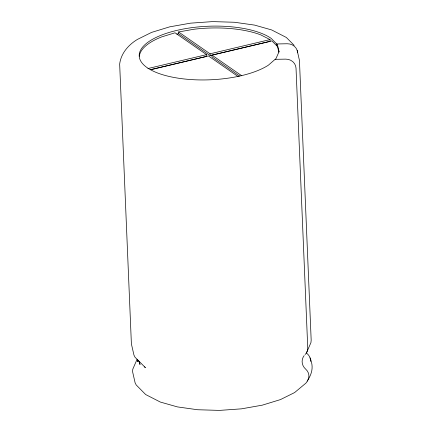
<?xml version="1.0" encoding="UTF-8"?>
<svg xmlns="http://www.w3.org/2000/svg" width="432" height="432" viewBox="0 0 432 432"><rect width="100%" height="100%" fill="white"/><g stroke="black" fill="none" stroke-linecap="round" stroke-linejoin="round"><path stroke-width="0.65" d="M137.905 360.299L137.489 361.589L138.024 360.38M137.101 359.246L132.791 369.193L132.554 371.585L135.119 382.822L136.188 384.934L145.67 394.546L160.353 402.062L177.401 406.895L197.537 409.736L219.532 410.395L241.488 408.839L262.3 405.157L280.422 399.605L294.613 392.564L305.824 383.211L307.26 381.424M306.607 352.582L310.937 342.598L311.175 340.2L299.446 60.415L297.173 50.398M307.768 380.284C312.455 372.584 313.567 366.341 310.063 357.89M147.911 68.548L206.545 54.643L206.62 56.452L150.595 69.741M178.67 33.766L178.594 31.957L210.087 53.806L270.027 39.587L270.103 41.402L210.163 55.615L178.67 33.766L176.774 34.101M150.422 69.682L208.408 55.933L238.243 76.631M239.647 76.064L212.02 56.905L211.945 55.096L271.885 40.878L277.501 46.521L278.861 52.18M178.594 31.957L193.838 29.263A70.022 26.795 -2.4 0 1 260.653 34.835L270.027 39.587M275.13 59.335L285.649 59.125A10.001 9.229 5.9 0 1 296.023 68.153L307.751 347.938A10.001 9.229 5.9 0 1 305.1 354.526M211.945 55.096L241.785 75.789M206.545 54.643L175.052 32.8L161.779 36.866A70.022 26.795 -2.4 0 0 139.331 56.3M144.509 366.844L145.406 367.659L135.027 357.232L133.958 355.12L131.393 343.883L119.664 64.098C120.933 53.444 128.417 44.842 137.387 39.436L151.578 32.395L169.7 26.843L190.512 23.161L212.603 21.6L234.463 22.264L254.599 25.105L271.647 29.938L286.33 37.454L294.181 45.344M137.641 359.856L139.169 362.021L140.017 364.543L139.401 361.994M276.799 45.814L276.718 43.967L287.237 43.751A10.001 9.229 5.9 0 1 297.616 52.785M210.087 53.806L210.163 55.615M304.177 355.568A11.216 10.346 5.9 0 0 305.71 369.171A10.001 9.229 5.9 0 1 307.082 381.305M306.293 352.804A11.216 10.346 5.9 0 0 307.303 353.803A10.001 9.229 5.9 0 1 310.468 361.476M279.088 51.586L275.983 58.601L268.326 65.227A70.022 26.795 -2.4 0 1 162.092 74.547A70.022 26.795 -2.4 0 1 166.363 33.34A70.022 26.795 -2.4 0 1 271.112 38.335L277.425 44.674L279.088 51.586"/></g></svg>
